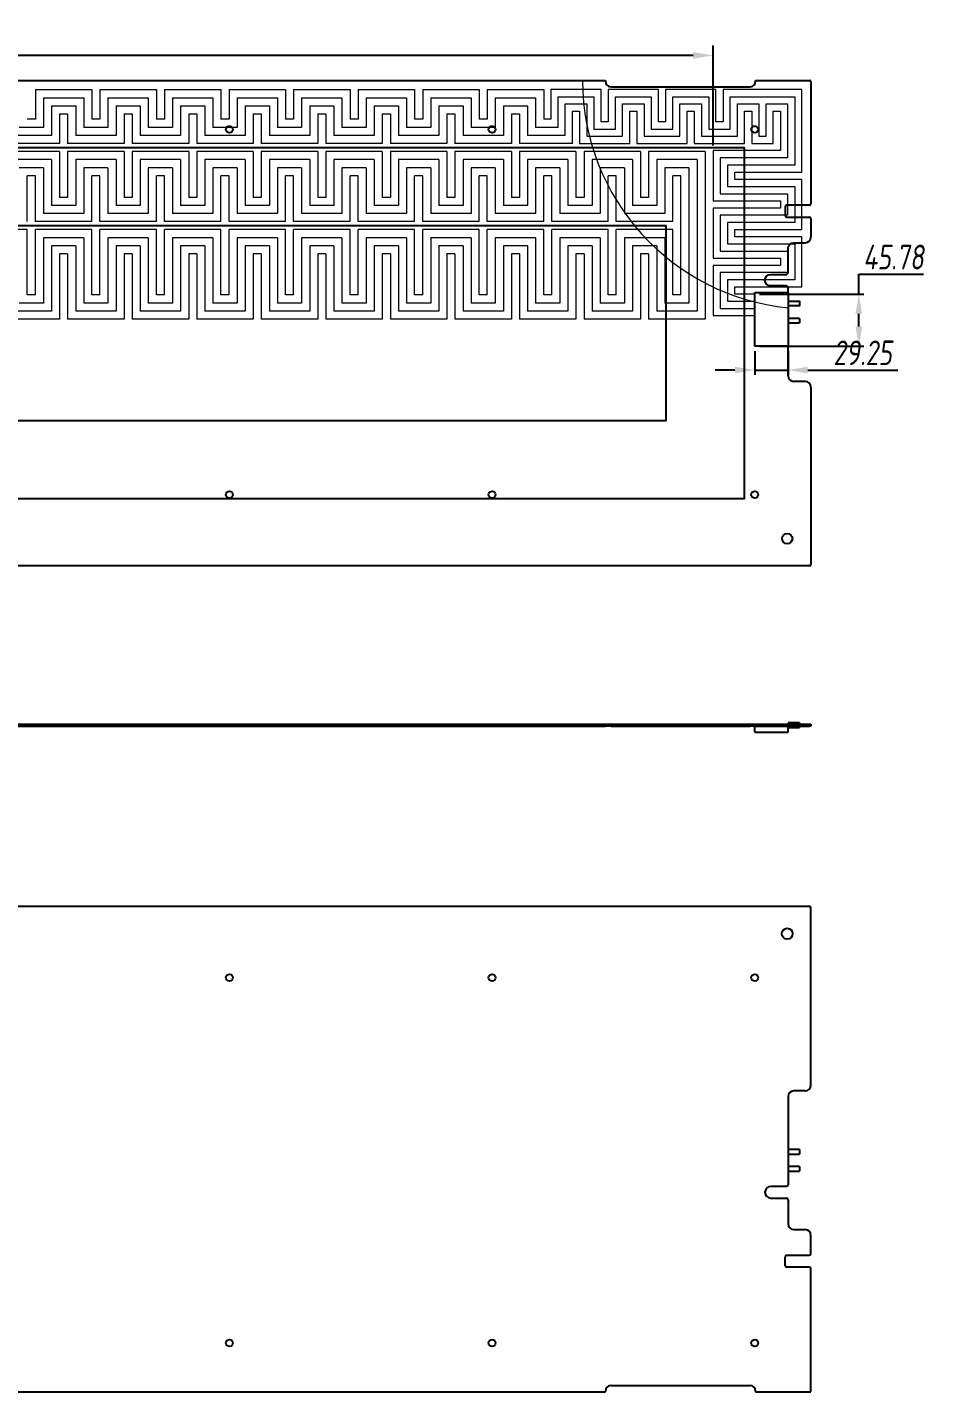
# Model space of a CAD drawing. Header units: millimetres. Extents: x -2003 to 8583, y -2734 to 1824.
# Drawn here: x 1309 to 2105, y -73 to 1123 of the extents above; entities that cross this region are included whole.
import ezdxf

# ---------------------------------------------------------------- set-up
doc = ezdxf.new("R2010")
doc.units = ezdxf.units.MM
doc.header["$PDMODE"] = 35
doc.header["$PDSIZE"] = -8
doc.layers.add('参照', color=6, linetype='Continuous', lineweight=9)
doc.layers.add('标注', color=84, linetype='Continuous', lineweight=9)
doc.layers.add('发热区', color=2, linetype='Continuous')
doc.styles.add('斜仿宋', font='tssdeng.shx', dxfattribs={"width": 0.8, "oblique": 8, "bigfont": 'tssdchn.shx'})
doc.dimstyles.new('ISO-25', dxfattribs={"dimtxt": 2.5, "dimasz": 2.5, "dimexe": 1.25, "dimexo": 0.625, "dimtad": 1, "dimtoh": 1, "dimzin": 9, "dimdsep": 46, "dimtxsty": '斜仿宋', "dimcen": 2.5, "dimazin": 2, "dimtfac": 1, "dimtmove": 0, "dimatfit": 3, "dimfxl": 1, "dimarcsym": 1})
doc.dimstyles.new('YanXiu', dxfattribs={"dimtxt": 22.5778, "dimasz": 22.5778, "dimexe": 11.2889, "dimexo": 5.64445, "dimgap": 5.64445, "dimtad": 1, "dimtoh": 1, "dimzin": 9, "dimdsep": 46, "dimtxsty": '斜仿宋', "dimcen": 22.5778, "dimazin": 2, "dimtfac": 1, "dimtmove": 0, "dimatfit": 3, "dimfxl": 1, "dimarcsym": 1})

# ---------------------------------------------------------------- blocks, each defined once
blk = doc.blocks.new('*D1')
at = {"layer": 'Defpoints', "color": 0}
for p in [(602.4, 1098.1), (602.4, 1014.6), (1909.6, 1014.6)]:
    blk.add_point(p, dxfattribs=at)
at = {"layer": '参照', "color": 0, "lineweight": -2}
for p, q in [((602.4, 1019), (602.4, 1106.8)), ((1909.6, 1019), (1909.6, 1106.8)), ((1892.1, 1098.1), (619.9, 1098.1))]:
    blk.add_line(p, q, dxfattribs=at)
at = {"layer": '参照', "color": 0}
for points in [[(619.9, 1101), (619.9, 1095.2), (602.4, 1098.1)], [(1892.1, 1095.2), (1892.1, 1101), (1909.6, 1098.1)]]:
    blk.add_solid(points, dxfattribs=at)
at = {"layer": '参照', "color": 0, "insert": (1256, 1111.2), "char_height": 17.5, "attachment_point": 5, "style": '斜仿宋'}
blk.add_mtext('1307.24', dxfattribs=at)
blk = doc.blocks.new('*D11')
at = {"layer": 'Defpoints', "color": 0}
for p in [(1946, 843.2), (1975.2, 843.2), (1975.2, 822.4)]:
    blk.add_point(p, dxfattribs=at)
at = {"layer": '标注', "color": 0, "lineweight": -2}
for p, q in [((1946, 838.9), (1946, 818.1)), ((1975.2, 838.9), (1975.2, 818.1)), ((1928.7, 822.4), (1911.4, 822.4)), ((1946, 822.4), (1975.2, 822.4)), ((1992.5, 822.4), (2071.3, 822.4))]:
    blk.add_line(p, q, dxfattribs=at)
at = {"layer": '标注', "color": 0}
for points in [[(1928.7, 819.5), (1928.7, 825.3), (1946, 822.4)], [(1992.5, 825.3), (1992.5, 819.5), (1975.2, 822.4)]]:
    blk.add_solid(points, dxfattribs=at)
at = {"layer": '标注', "color": 0, "insert": (2040.6, 837.5), "char_height": 21.6, "attachment_point": 5, "style": '斜仿宋'}
blk.add_mtext('29.25', dxfattribs=at)
blk = doc.blocks.new('*D12')
at = {"layer": 'Defpoints', "color": 0}
for p in [(1946, 889), (2037.2, 889), (1946, 843.2)]:
    blk.add_point(p, dxfattribs=at)
at = {"layer": '标注', "color": 0, "lineweight": -2}
for p, q in [((2037.2, 906.3), (2093.9, 906.3)), ((2037.2, 889), (2037.2, 906.3)), ((1950.3, 889), (2041.5, 889)), ((2037.2, 860.5), (2037.2, 871.7)), ((1950.3, 843.2), (2041.5, 843.2))]:
    blk.add_line(p, q, dxfattribs=at)
at = {"layer": '标注', "color": 0}
for points in [[(2040.1, 871.7), (2034.3, 871.7), (2037.2, 889)], [(2034.3, 860.5), (2040.1, 860.5), (2037.2, 843.2)]]:
    blk.add_solid(points, dxfattribs=at)
at = {"layer": '标注', "color": 0, "insert": (2067.7, 921.4), "char_height": 21.6, "attachment_point": 5, "style": '斜仿宋'}
blk.add_mtext('45.78', dxfattribs=at)

msp = doc.modelspace()

# ---------------------------------------------------------------- linework, layer by layer
at = {"color": 7, "linetype": 'Continuous', "lineweight": 25}
for p, q in [((696.741, 1075.961), (1815.241, 1075.961)), ((1815.241, 1075.961), (1815.241, 1075.461)), ((1946.741, 1075.461), (1946.741, 1075.961)), ((1946.741, 1075.961), (1994.241, 1075.961)), ((1995.241, 1074.961), (1995.241, 968.261)), ((1995.241, 954.961), (1995.241, 938.961)), ((1945.991, 843.211), (1945.991, 890.211)), ((1975.241, 890.211), (1975.241, 843.211)), ((1985.241, 867.711), (1975.241, 867.711)), ((1975.241, 863.711), (1985.241, 863.711)), ((1985.241, 867.711), (1985.241, 865.711)), ((1985.241, 865.711), (1985.241, 863.711)), ((1975.241, 843.211), (1945.991, 843.211)), ((1975.241, 817.461), (1975.241, 843.211)), ((1990.241, 812.461), (1980.241, 812.461)), ((1995.241, 807.461), (1995.241, 651.961)), ((1994.241, 650.961), (517.741, 650.961)), ((696.741, 512.296), (1815.241, 512.296)), ((696.741, 510.296), (1815.241, 510.296)), ((1815.241, 512.296), (1815.241, 510.296)), ((1815.241, 512.296), (1820.241, 512.296)), ((1820.241, 510.296), (1815.241, 510.296)), ((1820.241, 512.296), (1820.241, 510.296)), ((1820.241, 512.296), (1941.741, 512.296)), ((1820.241, 510.296), (1941.741, 510.296)), ((1941.741, 510.296), (1941.741, 512.296)), ((1941.741, 512.296), (1946.741, 512.296)), ((1946.741, 510.296), (1941.741, 510.296)), ((1945.991, 505.296), (1945.991, 510.296)), ((1945.991, 505.296), (1975.241, 505.296)), ((1946.741, 510.296), (1946.741, 512.296)), ((1946.741, 512.296), (1994.241, 512.296)), ((1946.741, 510.296), (1994.241, 510.296)), ((1985.241, 513.296), (1975.241, 513.296)), ((1975.241, 513.296), (1975.241, 512.296)), ((1975.241, 505.296), (1975.241, 510.296)), ((1975.241, 509.296), (1985.241, 509.296)), ((1985.241, 513.296), (1985.241, 512.296)), ((1985.241, 510.296), (1985.241, 509.296)), ((1994.241, 510.296), (1994.241, 512.296)), ((1994.241, 512.296), (1995.241, 512.296)), ((1995.241, 510.296), (1994.241, 510.296)), ((1995.241, 512.296), (1995.241, 510.296)), ((1995.241, 195.826), (1995.241, 351.326)), ((1975.241, 185.826), (1975.241, 139.308)), ((1990.241, 190.826), (1980.241, 190.826)), ((1985.241, 139.576), (1975.241, 139.576)), ((1975.241, 139.308), (1975.241, 135.844)), ((1975.241, 135.844), (1975.241, 124.308)), ((1975.241, 135.576), (1985.241, 135.576)), ((1985.241, 139.576), (1985.241, 135.576)), ((1985.241, 124.576), (1975.241, 124.576)), ((1975.241, 124.308), (1975.241, 120.844)), ((1975.241, 120.844), (1975.241, 108.626)), ((1975.241, 120.576), (1985.241, 120.576)), ((1985.241, 124.576), (1985.241, 120.576)), ((1973.741, 107.126), (1959.991, 107.126)), ((1959.991, 97.026), (1973.741, 97.026)), ((1975.241, 95.526), (1975.241, 74.326)), ((1980.241, 69.326), (1990.241, 69.326)), ((1995.241, 48.326), (1995.241, 64.326)), ((1972.641, 38.026), (1972.641, 45.326)), ((1974.141, 46.826), (1993.741, 46.826)), ((1993.741, 36.526), (1974.141, 36.526)), ((1995.241, -72.674), (1995.241, 35.026)), ((1820.241, -67.174), (1941.741, -67.174)), ((696.741, -72.674), (1815.241, -72.674)), ((1815.241, -72.674), (1815.241, -72.174)), ((1946.741, -72.174), (1946.741, -72.674)), ((1946.741, -72.674), (1995.241, -72.674))]:
    msp.add_line(p, q, dxfattribs=at)
for points in [[(1820.241, 1070.461), (1941.741, 1070.461)], [(1975.241, 882.711), (1985.241, 882.711), (1985.241, 880.711), (1985.241, 878.711), (1975.241, 878.711)]]:
    msp.add_lwpolyline(points, dxfattribs=at)
for points in [[(1993.741, 966.761), (1974.141, 966.761, 0.41421356), (1972.641, 965.261), (1972.641, 957.961, 0.41421356), (1974.141, 956.461), (1993.741, 956.461)], [(1945.991, 890.211), (1975.241, 890.211), (1975.241, 894.661, 0.41421356), (1973.741, 896.161), (1959.991, 896.161, -1), (1959.991, 906.261), (1973.741, 906.261, 0.41421356), (1975.241, 907.761), (1975.241, 928.961, -0.41421356), (1980.241, 933.961), (1990.241, 933.961)]]:
    msp.add_lwpolyline(points, format="xyb", dxfattribs=at)
for centre, radius in [((1485.991, 1033.211), 3), ((1715.991, 1033.211), 3), ((1945.991, 1033.211), 3), ((1485.991, 713.211), 3), ((1715.991, 713.211), 3), ((1945.991, 713.211), 3), ((1974.491, 674.711), 4.5), ((1974.491, 328.576), 4.75), ((1485.991, 290.076), 3), ((1715.991, 290.076), 3), ((1945.991, 290.076), 3), ((1485.991, -29.924), 3), ((1715.991, -29.924), 3), ((1945.991, -29.924), 3)]:
    msp.add_circle(centre, radius, dxfattribs=at)
for centre, radius, start, end in [((1994.241, 1074.961), 1, 0, 90), ((1820.241, 1075.461), 5, 180, 270), ((1941.741, 1075.461), 5, 270, 0), ((1993.741, 968.261), 1.5, 270, 0), ((1993.741, 954.961), 1.5, 0, 90), ((1990.241, 938.961), 5, 270, 0), ((1980.241, 817.461), 5, 180, 270), ((1990.241, 807.461), 5, 0, 90), ((1994.241, 651.961), 1, 270, 0), ((1994.241, 351.326), 1, 0, 90), ((1990.241, 195.826), 5, 270, 0), ((1980.241, 185.826), 5, 90, 180), ((1973.741, 108.626), 1.5, 270, 0), ((1959.991, 102.076), 5.05, 90, 270), ((1973.741, 95.526), 1.5, 0, 90), ((1980.241, 74.326), 5, 180, 270), ((1990.241, 64.326), 5, 0, 90), ((1993.741, 48.326), 1.5, 270, 0), ((1974.141, 45.326), 1.5, 90, 180), ((1974.141, 38.026), 1.5, 180, 270), ((1993.741, 35.026), 1.5, 0, 90), ((1820.241, -72.174), 5, 90, 180), ((1941.741, -72.174), 5, 0, 90), ((1994.241, -71.674), 1, 270, 0)]:
    msp.add_arc(centre, radius, start, end, dxfattribs=at)
at = {"layer": '参照'}
for p, q in [((1316.053, 1068.061), (1365.517, 1068.061)), ((1316.053, 1068.061), (1316.053, 1042.093)), ((1365.517, 1068.061), (1365.517, 1042.093)), ((1372.583, 1068.061), (1422.046, 1068.061)), ((1372.583, 1068.061), (1372.583, 1042.093)), ((1422.046, 1068.061), (1422.046, 1042.093)), ((1429.112, 1068.061), (1478.576, 1068.061)), ((1429.112, 1068.061), (1429.112, 1042.093)), ((1478.576, 1068.061), (1478.576, 1042.093)), ((1485.642, 1068.061), (1535.105, 1068.061)), ((1485.642, 1068.061), (1485.642, 1042.093)), ((1535.105, 1068.061), (1535.105, 1042.093)), ((1542.171, 1068.061), (1591.635, 1068.061)), ((1542.171, 1068.061), (1542.171, 1042.093)), ((1591.635, 1068.061), (1591.635, 1042.093)), ((1598.701, 1068.061), (1648.164, 1068.061)), ((1598.701, 1068.061), (1598.701, 1042.093)), ((1648.164, 1068.061), (1648.164, 1042.093)), ((1655.23, 1068.061), (1704.694, 1068.061)), ((1655.23, 1068.061), (1655.23, 1042.093)), ((1704.694, 1068.061), (1704.694, 1042.093)), ((1711.76, 1068.061), (1711.76, 1042.093)), ((1711.76, 1068.061), (1761.223, 1068.061)), ((1761.223, 1068.061), (1761.223, 1042.093)), ((1323.12, 1060.995), (1358.451, 1060.995)), ((1323.12, 1060.995), (1323.12, 1035.027)), ((1330.186, 1053.929), (1351.384, 1053.929)), ((1330.186, 1053.929), (1330.186, 1027.96)), ((1351.384, 1053.929), (1351.384, 1027.96)), ((1358.451, 1060.995), (1358.451, 1035.027)), ((1379.649, 1060.995), (1414.98, 1060.995)), ((1379.649, 1060.995), (1379.649, 1035.027)), ((1386.715, 1053.929), (1407.914, 1053.929)), ((1386.715, 1053.929), (1386.715, 1027.96)), ((1407.914, 1053.929), (1407.914, 1027.96)), ((1414.98, 1060.995), (1414.98, 1035.027)), ((1436.179, 1060.995), (1471.509, 1060.995)), ((1436.179, 1060.995), (1436.179, 1035.027)), ((1443.245, 1053.929), (1464.443, 1053.929)), ((1443.245, 1053.929), (1443.245, 1027.96)), ((1464.443, 1053.929), (1464.443, 1027.96)), ((1471.509, 1060.995), (1471.509, 1035.027)), ((1492.708, 1060.995), (1528.039, 1060.995)), ((1492.708, 1060.995), (1492.708, 1035.027)), ((1499.774, 1053.929), (1520.973, 1053.929)), ((1499.774, 1053.929), (1499.774, 1027.96)), ((1520.973, 1053.929), (1520.973, 1027.96)), ((1528.039, 1060.995), (1528.039, 1035.027)), ((1549.237, 1060.995), (1584.568, 1060.995)), ((1549.237, 1060.995), (1549.237, 1035.027)), ((1556.304, 1053.929), (1577.502, 1053.929)), ((1556.304, 1053.929), (1556.304, 1027.96)), ((1577.502, 1053.929), (1577.502, 1027.96)), ((1584.568, 1060.995), (1584.568, 1035.027)), ((1605.767, 1060.995), (1641.098, 1060.995)), ((1605.767, 1060.995), (1605.767, 1035.027)), ((1612.833, 1053.929), (1634.032, 1053.929)), ((1612.833, 1053.929), (1612.833, 1027.96)), ((1634.032, 1053.929), (1634.032, 1027.96)), ((1641.098, 1060.995), (1641.098, 1035.027)), ((1662.296, 1060.995), (1697.627, 1060.995)), ((1662.296, 1060.995), (1662.296, 1035.027)), ((1669.363, 1053.929), (1690.561, 1053.929)), ((1669.363, 1053.929), (1669.363, 1027.96)), ((1690.561, 1053.929), (1690.561, 1027.96)), ((1697.627, 1060.995), (1697.627, 1035.027)), ((1718.826, 1060.995), (1718.826, 1035.027)), ((1718.826, 1060.995), (1754.157, 1060.995)), ((1725.892, 1053.929), (1725.892, 1027.96)), ((1725.892, 1053.929), (1747.091, 1053.929)), ((1747.091, 1053.929), (1747.091, 1027.96)), ((1754.157, 1060.995), (1754.157, 1035.027)), ((1337.252, 1046.863), (1344.318, 1046.863)), ((1337.252, 1046.863), (1337.252, 1020.894)), ((1344.318, 1046.863), (1344.318, 1020.894)), ((1393.781, 1046.863), (1400.848, 1046.863)), ((1393.781, 1046.863), (1393.781, 1020.894)), ((1400.848, 1046.863), (1400.848, 1020.894)), ((1450.311, 1046.863), (1457.377, 1046.863)), ((1450.311, 1046.863), (1450.311, 1020.894)), ((1457.377, 1046.863), (1457.377, 1020.894)), ((1506.84, 1046.863), (1513.907, 1046.863)), ((1506.84, 1046.863), (1506.84, 1020.894)), ((1513.907, 1046.863), (1513.907, 1020.894)), ((1563.37, 1046.863), (1570.436, 1046.863)), ((1563.37, 1046.863), (1563.37, 1020.894)), ((1570.436, 1046.863), (1570.436, 1020.894)), ((1619.899, 1046.863), (1626.965, 1046.863)), ((1619.899, 1046.863), (1619.899, 1020.894)), ((1626.965, 1046.863), (1626.965, 1020.894)), ((1676.429, 1046.863), (1683.495, 1046.863)), ((1676.429, 1046.863), (1676.429, 1020.894)), ((1683.495, 1046.863), (1683.495, 1020.894)), ((1732.958, 1046.863), (1732.958, 1020.894)), ((1732.958, 1046.863), (1740.024, 1046.863)), ((1740.024, 1046.863), (1740.024, 1020.894)), ((1330.186, 1006.762), (1330.186, 966.627)), ((1337.252, 1013.828), (1337.252, 973.693)), ((1344.318, 1013.828), (1344.318, 973.693)), ((1351.384, 1006.762), (1351.384, 966.627)), ((1386.715, 1006.762), (1386.715, 966.627)), ((1393.781, 1013.828), (1393.781, 973.693)), ((1400.848, 1013.828), (1400.848, 973.693)), ((1407.914, 1006.762), (1407.914, 966.627)), ((1443.245, 1006.762), (1443.245, 966.627)), ((1450.311, 1013.828), (1450.311, 973.693)), ((1457.377, 1013.828), (1457.377, 973.693)), ((1464.443, 1006.762), (1464.443, 966.627)), ((1499.774, 1006.762), (1499.774, 966.627)), ((1506.84, 1013.828), (1506.84, 973.693)), ((1513.907, 1013.828), (1513.907, 973.693)), ((1520.973, 1006.762), (1520.973, 966.627)), ((1556.304, 1006.762), (1556.304, 966.627)), ((1563.37, 1013.828), (1563.37, 973.693)), ((1570.436, 1013.828), (1570.436, 973.693)), ((1577.502, 1006.762), (1577.502, 966.627)), ((1612.833, 1006.762), (1612.833, 966.627)), ((1619.899, 1013.828), (1619.899, 973.693)), ((1626.965, 1013.828), (1626.965, 973.693)), ((1634.032, 1006.762), (1634.032, 966.627)), ((1669.363, 1006.762), (1669.363, 966.627)), ((1676.429, 1013.828), (1676.429, 973.693)), ((1683.495, 1013.828), (1683.495, 973.693)), ((1690.561, 1006.762), (1690.561, 966.627)), ((1725.892, 1006.762), (1725.892, 966.627)), ((1732.958, 1013.828), (1732.958, 973.693)), ((1740.024, 1013.828), (1740.024, 973.693)), ((1747.091, 1006.762), (1747.091, 966.627)), ((1782.422, 1006.762), (1782.422, 966.627)), ((1789.488, 1013.828), (1789.488, 973.693)), ((1796.554, 1013.828), (1796.554, 973.693)), ((1803.62, 1006.762), (1803.62, 966.627)), ((1838.951, 1006.762), (1838.951, 966.627)), ((1846.017, 1013.828), (1846.017, 973.693)), ((1853.083, 1013.828), (1853.083, 973.693)), ((1860.15, 1006.762), (1860.15, 966.627)), ((1895.48, 1006.762), (1895.48, 874.06)), ((1902.547, 1013.828), (1902.547, 866.994)), ((1308.987, 952.494), (1308.987, 992.629)), ((1316.053, 952.494), (1316.053, 992.629)), ((1323.12, 999.696), (1323.12, 959.56)), ((1358.451, 999.696), (1358.451, 959.56)), ((1365.517, 952.494), (1365.517, 992.629)), ((1372.583, 952.494), (1372.583, 992.629)), ((1379.649, 999.696), (1379.649, 959.56)), ((1414.98, 999.696), (1414.98, 959.56)), ((1422.046, 952.494), (1422.046, 992.629)), ((1429.112, 952.494), (1429.112, 992.629)), ((1436.179, 999.696), (1436.179, 959.56)), ((1471.509, 999.696), (1471.509, 959.56)), ((1478.576, 952.494), (1478.576, 992.629)), ((1485.642, 952.494), (1485.642, 992.629)), ((1492.708, 999.696), (1492.708, 959.56)), ((1528.039, 999.696), (1528.039, 959.56)), ((1535.105, 952.494), (1535.105, 992.629)), ((1542.171, 952.494), (1542.171, 992.629)), ((1549.237, 999.696), (1549.237, 959.56)), ((1584.568, 999.696), (1584.568, 959.56)), ((1591.635, 952.494), (1591.635, 992.629)), ((1598.701, 952.494), (1598.701, 992.629)), ((1605.767, 999.696), (1605.767, 959.56)), ((1641.098, 999.696), (1641.098, 959.56)), ((1648.164, 952.494), (1648.164, 992.629)), ((1655.23, 952.494), (1655.23, 992.629)), ((1662.296, 999.696), (1662.296, 959.56)), ((1697.627, 999.696), (1697.627, 959.56)), ((1704.694, 952.494), (1704.694, 992.629)), ((1711.76, 952.494), (1711.76, 992.629)), ((1718.826, 999.696), (1718.826, 959.56)), ((1754.157, 999.696), (1754.157, 959.56)), ((1761.223, 952.494), (1761.223, 992.629)), ((1768.289, 952.494), (1768.289, 992.629)), ((1775.355, 999.696), (1775.355, 959.56)), ((1810.686, 999.696), (1810.686, 959.56)), ((1817.752, 952.494), (1817.752, 992.629)), ((1824.819, 952.494), (1824.819, 992.629)), ((1831.885, 999.696), (1831.885, 959.56)), ((1867.216, 999.696), (1867.216, 959.56)), ((1874.282, 952.494), (1874.282, 992.629)), ((1881.348, 888.193), (1881.348, 992.629)), ((1888.414, 999.696), (1888.414, 881.127)), ((1308.987, 888.193), (1308.987, 945.428)), ((1316.053, 888.193), (1316.053, 945.428)), ((1365.517, 888.193), (1365.517, 945.428)), ((1372.583, 888.193), (1372.583, 945.428)), ((1422.046, 888.193), (1422.046, 945.428)), ((1429.112, 888.193), (1429.112, 945.428)), ((1478.576, 888.193), (1478.576, 945.428)), ((1485.642, 888.193), (1485.642, 945.428)), ((1535.105, 888.193), (1535.105, 945.428)), ((1542.171, 888.193), (1542.171, 945.428)), ((1591.635, 888.193), (1591.635, 945.428)), ((1598.701, 888.193), (1598.701, 945.428)), ((1648.164, 888.193), (1648.164, 945.428)), ((1655.23, 888.193), (1655.23, 945.428)), ((1704.694, 888.193), (1704.694, 945.428)), ((1711.76, 888.193), (1711.76, 945.428)), ((1761.223, 888.193), (1761.223, 945.428)), ((1768.289, 888.193), (1768.289, 945.428)), ((1817.752, 888.193), (1817.752, 945.428)), ((1824.819, 888.193), (1824.819, 945.428)), ((1874.282, 888.193), (1874.282, 945.428)), ((1323.12, 938.362), (1323.12, 881.127)), ((1358.451, 938.362), (1358.451, 881.127)), ((1379.649, 938.362), (1379.649, 881.127)), ((1414.98, 938.362), (1414.98, 881.127)), ((1436.179, 938.362), (1436.179, 881.127)), ((1471.509, 938.362), (1471.509, 881.127)), ((1492.708, 938.362), (1492.708, 881.127)), ((1528.039, 938.362), (1528.039, 881.127)), ((1549.237, 938.362), (1549.237, 881.127)), ((1584.568, 938.362), (1584.568, 881.127)), ((1605.767, 938.362), (1605.767, 881.127)), ((1641.098, 938.362), (1641.098, 881.127)), ((1662.296, 938.362), (1662.296, 881.127)), ((1697.627, 938.362), (1697.627, 881.127)), ((1718.826, 938.362), (1718.826, 881.127)), ((1754.157, 938.362), (1754.157, 881.127)), ((1775.355, 938.362), (1775.355, 881.127)), ((1810.686, 938.362), (1810.686, 881.127)), ((1831.885, 938.362), (1831.885, 881.127)), ((1867.216, 938.362), (1867.216, 881.127)), ((1330.186, 931.296), (1330.186, 874.06)), ((1337.252, 924.229), (1337.252, 866.994)), ((1344.318, 924.229), (1344.318, 866.994)), ((1351.384, 931.296), (1351.384, 874.06)), ((1386.715, 931.296), (1386.715, 874.06)), ((1393.781, 924.229), (1393.781, 866.994)), ((1400.848, 924.229), (1400.848, 866.994)), ((1407.914, 931.296), (1407.914, 874.06)), ((1443.245, 931.296), (1443.245, 874.06)), ((1450.311, 924.229), (1450.311, 866.994)), ((1457.377, 924.229), (1457.377, 866.994)), ((1464.443, 931.296), (1464.443, 874.06)), ((1499.774, 931.296), (1499.774, 874.06)), ((1506.84, 924.229), (1506.84, 866.994)), ((1513.907, 924.229), (1513.907, 866.994)), ((1520.973, 931.296), (1520.973, 874.06)), ((1556.304, 931.296), (1556.304, 874.06)), ((1563.37, 924.229), (1563.37, 866.994)), ((1570.436, 924.229), (1570.436, 866.994)), ((1577.502, 931.296), (1577.502, 874.06)), ((1612.833, 931.296), (1612.833, 874.06)), ((1619.899, 924.229), (1619.899, 866.994)), ((1626.965, 924.229), (1626.965, 866.994)), ((1634.032, 931.296), (1634.032, 874.06)), ((1669.363, 931.296), (1669.363, 874.06)), ((1676.429, 924.229), (1676.429, 866.994)), ((1683.495, 924.229), (1683.495, 866.994)), ((1690.561, 931.296), (1690.561, 874.06)), ((1725.892, 931.296), (1725.892, 874.06)), ((1732.958, 924.229), (1732.958, 866.994)), ((1740.024, 924.229), (1740.024, 866.994)), ((1747.091, 931.296), (1747.091, 874.06)), ((1782.422, 931.296), (1782.422, 874.06)), ((1789.488, 924.229), (1789.488, 866.994)), ((1796.554, 924.229), (1796.554, 866.994)), ((1803.62, 931.296), (1803.62, 874.06)), ((1838.951, 931.296), (1838.951, 874.06)), ((1846.017, 924.229), (1846.017, 866.994)), ((1853.083, 924.229), (1853.083, 866.994)), ((1860.15, 931.296), (1860.15, 874.06)), ((1316.053, 888.193), (1308.987, 888.193)), ((1372.583, 888.193), (1365.517, 888.193)), ((1429.112, 888.193), (1422.046, 888.193)), ((1485.642, 888.193), (1478.576, 888.193)), ((1542.171, 888.193), (1535.105, 888.193)), ((1598.701, 888.193), (1591.635, 888.193)), ((1655.23, 888.193), (1648.164, 888.193)), ((1711.76, 888.193), (1704.694, 888.193)), ((1768.289, 888.193), (1761.223, 888.193)), ((1824.819, 888.193), (1817.752, 888.193)), ((1881.348, 888.193), (1874.282, 888.193)), ((1330.186, 874.06), (1294.855, 874.06)), ((1323.12, 881.127), (1301.921, 881.127)), ((1386.715, 874.06), (1351.384, 874.06)), ((1379.649, 881.127), (1358.451, 881.127)), ((1443.245, 874.06), (1407.914, 874.06)), ((1436.179, 881.127), (1414.98, 881.127)), ((1499.774, 874.06), (1464.443, 874.06)), ((1492.708, 881.127), (1471.509, 881.127)), ((1556.304, 874.06), (1520.973, 874.06)), ((1549.237, 881.127), (1528.039, 881.127)), ((1612.833, 874.06), (1577.502, 874.06)), ((1605.767, 881.127), (1584.568, 881.127)), ((1669.363, 874.06), (1634.032, 874.06)), ((1662.296, 881.127), (1641.098, 881.127)), ((1725.892, 874.06), (1690.561, 874.06)), ((1718.826, 881.127), (1697.627, 881.127)), ((1782.422, 874.06), (1747.091, 874.06)), ((1775.355, 881.127), (1754.157, 881.127)), ((1838.951, 874.06), (1803.62, 874.06)), ((1831.885, 881.127), (1810.686, 881.127)), ((1895.48, 874.06), (1860.15, 874.06)), ((1888.414, 881.127), (1867.216, 881.127)), ((1337.252, 866.994), (1287.789, 866.994)), ((1393.781, 866.994), (1344.318, 866.994)), ((1450.311, 866.994), (1400.848, 866.994)), ((1506.84, 866.994), (1457.377, 866.994)), ((1563.37, 866.994), (1513.907, 866.994)), ((1619.899, 866.994), (1570.436, 866.994)), ((1676.429, 866.994), (1626.965, 866.994)), ((1732.958, 866.994), (1683.495, 866.994)), ((1789.488, 866.994), (1740.024, 866.994)), ((1846.017, 866.994), (1796.554, 866.994)), ((1902.547, 866.994), (1853.083, 866.994))]:
    msp.add_line(p, q, dxfattribs=at)
at = {"layer": '参照', "color": 5}
for p, q in [((1316.053, 1042.093), (1308.987, 1042.093)), ((1372.583, 1042.093), (1365.517, 1042.093)), ((1429.112, 1042.093), (1422.046, 1042.093)), ((1485.642, 1042.093), (1478.576, 1042.093)), ((1542.171, 1042.093), (1535.105, 1042.093)), ((1598.701, 1042.093), (1591.635, 1042.093)), ((1655.23, 1042.093), (1648.164, 1042.093)), ((1711.76, 1042.093), (1704.694, 1042.093)), ((1767.504, 1042.093), (1761.223, 1042.093)), ((1323.12, 1035.027), (1301.921, 1035.027)), ((1379.649, 1035.027), (1358.451, 1035.027)), ((1436.179, 1035.027), (1414.98, 1035.027)), ((1492.708, 1035.027), (1471.509, 1035.027)), ((1549.237, 1035.027), (1528.039, 1035.027)), ((1605.767, 1035.027), (1584.568, 1035.027)), ((1662.296, 1035.027), (1641.098, 1035.027)), ((1718.826, 1035.027), (1697.627, 1035.027)), ((1773.785, 1035.027), (1754.157, 1035.027)), ((1337.252, 1020.894), (1287.789, 1020.894)), ((1330.186, 1027.96), (1294.855, 1027.96)), ((1393.781, 1020.894), (1344.318, 1020.894)), ((1386.715, 1027.96), (1351.384, 1027.96)), ((1450.311, 1020.894), (1400.848, 1020.894)), ((1443.245, 1027.96), (1407.914, 1027.96)), ((1506.84, 1020.894), (1457.377, 1020.894)), ((1499.774, 1027.96), (1464.443, 1027.96)), ((1563.37, 1020.894), (1513.907, 1020.894)), ((1556.304, 1027.96), (1520.973, 1027.96)), ((1619.899, 1020.894), (1570.436, 1020.894)), ((1612.833, 1027.96), (1577.502, 1027.96)), ((1676.429, 1020.894), (1626.965, 1020.894)), ((1669.363, 1027.96), (1634.032, 1027.96)), ((1732.958, 1020.894), (1683.495, 1020.894)), ((1725.892, 1027.96), (1690.561, 1027.96)), ((1786.347, 1020.894), (1740.024, 1020.894)), ((1780.066, 1027.96), (1747.091, 1027.96)), ((1337.252, 1013.828), (1287.789, 1013.828)), ((1330.186, 1006.762), (1294.855, 1006.762)), ((1393.781, 1013.828), (1344.318, 1013.828)), ((1386.715, 1006.762), (1351.384, 1006.762)), ((1450.311, 1013.828), (1400.848, 1013.828)), ((1443.245, 1006.762), (1407.914, 1006.762)), ((1506.84, 1013.828), (1457.377, 1013.828)), ((1499.774, 1006.762), (1464.443, 1006.762)), ((1563.37, 1013.828), (1513.907, 1013.828)), ((1556.304, 1006.762), (1520.973, 1006.762)), ((1619.899, 1013.828), (1570.436, 1013.828)), ((1612.833, 1006.762), (1577.502, 1006.762)), ((1676.429, 1013.828), (1626.965, 1013.828)), ((1669.363, 1006.762), (1634.032, 1006.762)), ((1732.958, 1013.828), (1683.495, 1013.828)), ((1725.892, 1006.762), (1690.561, 1006.762)), ((1789.488, 1013.828), (1740.024, 1013.828)), ((1782.422, 1006.762), (1747.091, 1006.762)), ((1846.017, 1013.828), (1796.554, 1013.828)), ((1838.951, 1006.762), (1803.62, 1006.762)), ((1902.547, 1013.828), (1853.083, 1013.828)), ((1895.48, 1006.762), (1860.15, 1006.762)), ((1323.12, 999.696), (1301.921, 999.696)), ((1316.053, 992.629), (1308.987, 992.629)), ((1379.649, 999.696), (1358.451, 999.696)), ((1372.583, 992.629), (1365.517, 992.629)), ((1436.179, 999.696), (1414.98, 999.696)), ((1429.112, 992.629), (1422.046, 992.629)), ((1492.708, 999.696), (1471.509, 999.696)), ((1485.642, 992.629), (1478.576, 992.629)), ((1549.237, 999.696), (1528.039, 999.696)), ((1542.171, 992.629), (1535.105, 992.629)), ((1605.767, 999.696), (1584.568, 999.696)), ((1598.701, 992.629), (1591.635, 992.629)), ((1662.296, 999.696), (1641.098, 999.696)), ((1655.23, 992.629), (1648.164, 992.629)), ((1718.826, 999.696), (1697.627, 999.696)), ((1711.76, 992.629), (1704.694, 992.629)), ((1775.355, 999.696), (1754.157, 999.696)), ((1768.289, 992.629), (1761.223, 992.629)), ((1831.885, 999.696), (1810.686, 999.696)), ((1824.819, 992.629), (1817.752, 992.629)), ((1888.414, 999.696), (1867.216, 999.696)), ((1881.348, 992.629), (1874.282, 992.629)), ((1344.318, 973.693), (1337.252, 973.693)), ((1400.848, 973.693), (1393.781, 973.693)), ((1457.377, 973.693), (1450.311, 973.693)), ((1513.907, 973.693), (1506.84, 973.693)), ((1570.436, 973.693), (1563.37, 973.693)), ((1626.965, 973.693), (1619.899, 973.693)), ((1683.495, 973.693), (1676.429, 973.693)), ((1740.024, 973.693), (1732.958, 973.693)), ((1796.554, 973.693), (1789.488, 973.693)), ((1853.083, 973.693), (1846.017, 973.693)), ((1358.451, 959.56), (1323.12, 959.56)), ((1351.384, 966.627), (1330.186, 966.627)), ((1414.98, 959.56), (1379.649, 959.56)), ((1407.914, 966.627), (1386.715, 966.627)), ((1471.509, 959.56), (1436.179, 959.56)), ((1464.443, 966.627), (1443.245, 966.627)), ((1528.039, 959.56), (1492.708, 959.56)), ((1520.973, 966.627), (1499.774, 966.627)), ((1584.568, 959.56), (1549.237, 959.56)), ((1577.502, 966.627), (1556.304, 966.627)), ((1641.098, 959.56), (1605.767, 959.56)), ((1634.032, 966.627), (1612.833, 966.627)), ((1697.627, 959.56), (1662.296, 959.56)), ((1690.561, 966.627), (1669.363, 966.627)), ((1754.157, 959.56), (1718.826, 959.56)), ((1747.091, 966.627), (1725.892, 966.627)), ((1810.686, 959.56), (1775.355, 959.56)), ((1803.62, 966.627), (1782.422, 966.627)), ((1867.216, 959.56), (1831.885, 959.56)), ((1860.15, 966.627), (1838.951, 966.627)), ((1308.987, 945.428), (1259.524, 945.428)), ((1365.517, 952.494), (1316.053, 952.494)), ((1365.517, 945.428), (1316.053, 945.428)), ((1422.046, 952.494), (1372.583, 952.494)), ((1422.046, 945.428), (1372.583, 945.428)), ((1478.576, 952.494), (1429.112, 952.494)), ((1478.576, 945.428), (1429.112, 945.428)), ((1535.105, 952.494), (1485.642, 952.494)), ((1535.105, 945.428), (1485.642, 945.428)), ((1591.635, 952.494), (1542.171, 952.494)), ((1591.635, 945.428), (1542.171, 945.428)), ((1648.164, 952.494), (1598.701, 952.494)), ((1648.164, 945.428), (1598.701, 945.428)), ((1704.694, 952.494), (1655.23, 952.494)), ((1704.694, 945.428), (1655.23, 945.428)), ((1761.223, 952.494), (1711.76, 952.494)), ((1761.223, 945.428), (1711.76, 945.428)), ((1817.752, 952.494), (1768.289, 952.494)), ((1817.752, 945.428), (1768.289, 945.428)), ((1874.282, 952.494), (1824.819, 952.494)), ((1874.282, 945.428), (1824.819, 945.428)), ((1358.451, 938.362), (1323.12, 938.362)), ((1414.98, 938.362), (1379.649, 938.362)), ((1471.509, 938.362), (1436.179, 938.362)), ((1528.039, 938.362), (1492.708, 938.362)), ((1584.568, 938.362), (1549.237, 938.362)), ((1641.098, 938.362), (1605.767, 938.362)), ((1697.627, 938.362), (1662.296, 938.362)), ((1754.157, 938.362), (1718.826, 938.362)), ((1810.686, 938.362), (1775.355, 938.362)), ((1867.216, 938.362), (1831.885, 938.362)), ((1351.384, 931.296), (1330.186, 931.296)), ((1344.318, 924.229), (1337.252, 924.229)), ((1407.914, 931.296), (1386.715, 931.296)), ((1400.848, 924.229), (1393.781, 924.229)), ((1464.443, 931.296), (1443.245, 931.296)), ((1457.377, 924.229), (1450.311, 924.229)), ((1520.973, 931.296), (1499.774, 931.296)), ((1513.907, 924.229), (1506.84, 924.229)), ((1577.502, 931.296), (1556.304, 931.296)), ((1570.436, 924.229), (1563.37, 924.229)), ((1634.032, 931.296), (1612.833, 931.296)), ((1626.965, 924.229), (1619.899, 924.229)), ((1690.561, 931.296), (1669.363, 931.296)), ((1683.495, 924.229), (1676.429, 924.229)), ((1747.091, 931.296), (1725.892, 931.296)), ((1740.024, 924.229), (1732.958, 924.229)), ((1803.62, 931.296), (1782.422, 931.296)), ((1796.554, 924.229), (1789.488, 924.229)), ((1860.15, 931.296), (1838.951, 931.296)), ((1853.083, 924.229), (1846.017, 924.229))]:
    msp.add_line(p, q, dxfattribs=at)
at = {"layer": '参照', "color": 3}
for points in [[(1945.991, 888.991), (1928.456, 888.991), (1928.456, 895.272), (1987.343, 895.272), (1987.343, 939.24), (1928.456, 939.24), (1928.456, 945.521), (1987.343, 945.521), (1987.343, 989.489), (1928.456, 989.489), (1928.456, 995.77), (1987.343, 995.77), (1987.343, 1068.061), (1918.251, 1068.061), (1918.251, 1039.738), (1911.97, 1039.738), (1911.97, 1068.061), (1868.002, 1068.061), (1868.002, 1039.738), (1861.721, 1039.738), (1861.721, 1068.061), (1817.753, 1068.061), (1817.753, 1039.738), (1811.472, 1039.738), (1811.472, 1068.061), (1767.504, 1068.061), (1767.504, 1042.093)], [(1773.785, 1035.027), (1773.785, 1061.78), (1805.191, 1061.78), (1805.191, 1033.456), (1824.034, 1033.456), (1824.034, 1061.78), (1855.44, 1061.78), (1855.44, 1033.456), (1874.283, 1033.456), (1874.283, 1061.78), (1905.689, 1061.78), (1905.689, 1033.456), (1924.532, 1033.456), (1924.532, 1061.78), (1981.062, 1061.78), (1981.062, 1002.051), (1922.175, 1002.051), (1922.175, 983.208), (1981.062, 983.208), (1981.062, 951.802), (1922.175, 951.802), (1922.175, 932.959), (1981.062, 932.959), (1981.062, 901.553), (1922.175, 901.553), (1922.175, 882.71), (1945.991, 882.71)], [(1780.066, 1027.96), (1780.066, 1055.499), (1798.91, 1055.499), (1798.91, 1027.175), (1830.315, 1027.175), (1830.315, 1055.499), (1849.159, 1055.499), (1849.159, 1027.175), (1880.564, 1027.175), (1880.564, 1055.499), (1899.407, 1055.499), (1899.407, 1027.175), (1930.813, 1027.175), (1930.813, 1055.499), (1949.656, 1055.499), (1949.656, 1027.175), (1955.937, 1027.175), (1955.937, 1055.499), (1974.781, 1055.499), (1974.781, 1008.332), (1915.894, 1008.332), (1915.894, 976.926), (1974.781, 976.926), (1974.781, 958.083), (1915.894, 958.083), (1915.894, 926.678), (1974.781, 926.678), (1974.781, 907.834), (1915.894, 907.834), (1915.894, 876.429), (1945.991, 876.429)], [(1786.347, 1020.894), (1786.347, 1049.218), (1792.629, 1049.218), (1792.629, 1020.894), (1836.596, 1020.894), (1836.596, 1049.218), (1842.877, 1049.218), (1842.877, 1020.894), (1886.845, 1020.894), (1886.845, 1049.218), (1893.126, 1049.218), (1893.126, 1020.894), (1937.094, 1020.894), (1937.094, 1049.218), (1943.375, 1049.218), (1943.375, 1020.894), (1962.219, 1020.894), (1962.219, 1049.218), (1968.5, 1049.218), (1968.5, 1014.613), (1909.613, 1014.613), (1909.613, 970.645), (1968.5, 970.645), (1968.5, 964.364), (1909.613, 964.364), (1909.613, 920.396), (1968.5, 920.396), (1968.5, 914.115), (1909.613, 914.115), (1909.613, 870.148), (1945.991, 870.148)]]:
    msp.add_lwpolyline(points, dxfattribs=at)
at = {"layer": '参照'}
msp.add_arc((1995.241, 1075.961), 200, 180, 264.26083, dxfattribs=at)
at = {"layer": '发热区', "color": 7, "linetype": 'Continuous', "lineweight": 25}
msp.add_line((1994.241, 352.326), (516.741, 352.326), dxfattribs=at)
at = {"layer": '发热区'}
for points in [[(575.341, 1017.361), (1936.641, 1017.361), (1936.641, 709.561), (575.341, 709.561)], [(643.741, 948.961), (1868.241, 948.961), (1868.241, 777.961), (643.741, 777.961)]]:
    msp.add_lwpolyline(points, close=True, dxfattribs=at)

# ---------------------------------------------------------------- dimensions: what is measured, and where the dimension line sits
at = {"layer": '参照'}
dim = msp.add_linear_dim(base=(602.369, 1098.095), p1=(1909.613, 1014.613), p2=(602.369, 1014.613), dimstyle='ISO-25', override={"dimscale": 5, "dimtxt": 3.5, "dimasz": 3.5, "dimexe": 1.75, "dimexo": 0.875, "dimgap": 0.875, "dimtih": 0, "dimtoh": 1, "dimzin": 8, "dimadec": 2, "dimatfit": 0, "dimtfill": 0, "dimtzin": 0}, dxfattribs=at)
dim.commit()
dim.dimension.update_dxf_attribs({"geometry": '*D1', "text_midpoint": (1255.991, 1111.22)})
at = {"layer": '标注'}
dim = msp.add_linear_dim(base=(2037.172, 888.991), p1=(1945.991, 843.211), p2=(1945.991, 888.991), angle=90, dimstyle='YanXiu', override={"dimtxt": 21.6, "dimasz": 17.28, "dimexe": 4.31784, "dimexo": 4.31784, "dimgap": 4.31784}, dxfattribs=at)
dim.commit()
dim.dimension.update_dxf_attribs({"geometry": '*D12', "text_midpoint": (2067.697, 921.389)})
dim = msp.add_linear_dim(base=(1975.241, 822.399), p1=(1945.991, 843.211), p2=(1975.241, 843.211), dimstyle='YanXiu', override={"dimtxt": 21.6, "dimasz": 17.28, "dimexe": 4.31784, "dimexo": 4.31784, "dimgap": 4.31784}, dxfattribs=at)
dim.commit()
dim.dimension.update_dxf_attribs({"geometry": '*D11', "text_midpoint": (2040.56, 837.517)})

doc.saveas('drawing.dxf')
